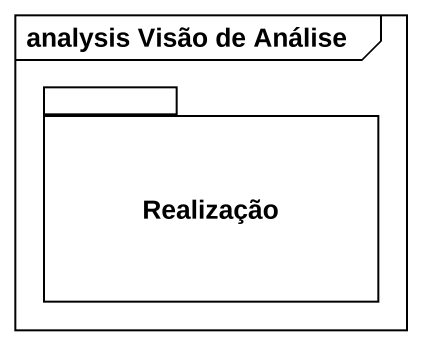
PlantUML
@startuml
mainframe analysis Visão de Análise
package Realização {
}
@enduml
